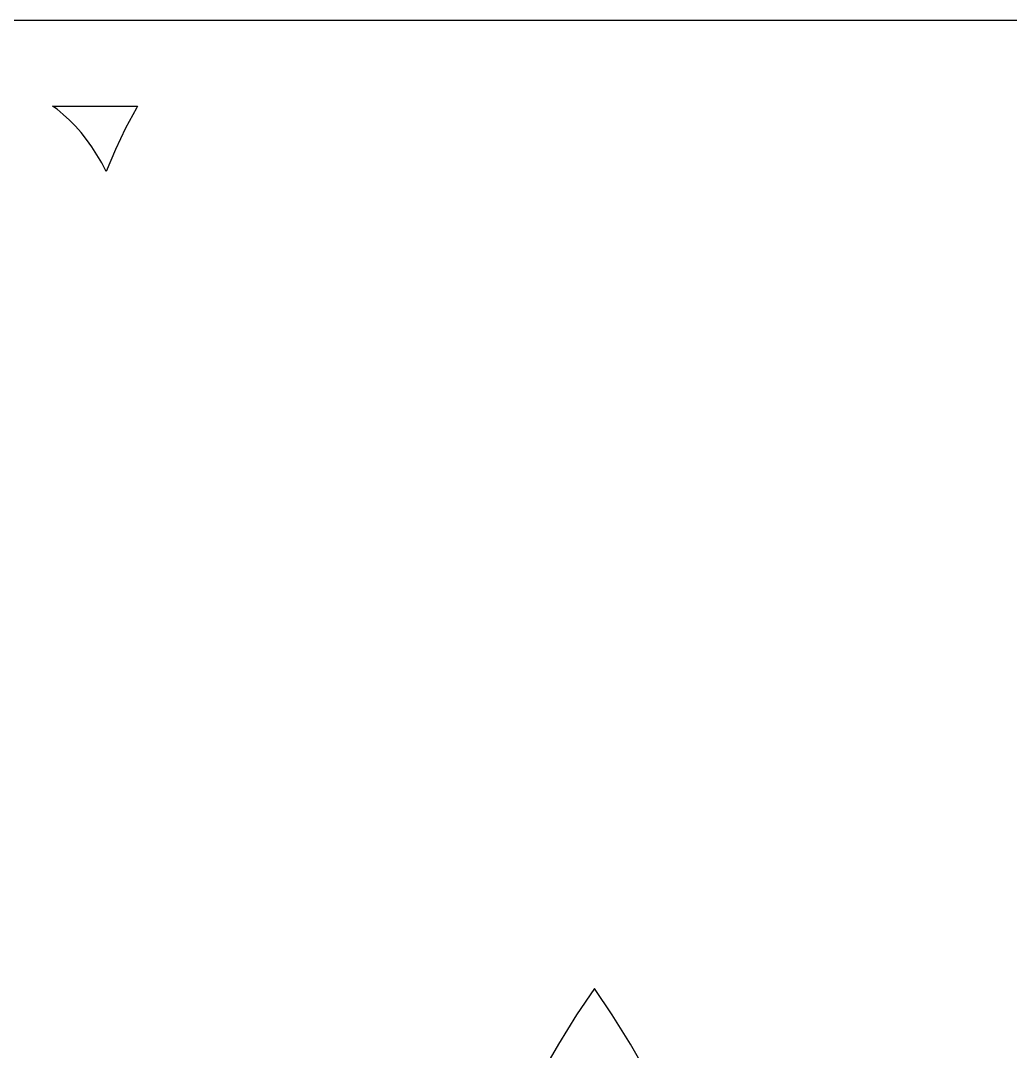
# Model space of a CAD drawing. Header units: centimetres. Extents: x 19.85 to 27, y 2.62 to 9.
# Drawn here: x 20.764 to 21.679, y 8.047 to 9.001 of the extents above; entities that cross this region are included whole.
import ezdxf

# ---------------------------------------------------------------- set-up
doc = ezdxf.new("R2010")
doc.units = ezdxf.units.CM
doc.header["$MEASUREMENT"] = 0
doc.layers.add('layer 1', color=7, linetype='Continuous')

msp = doc.modelspace()

# ---------------------------------------------------------------- linework, layer by layer
at = {"layer": 'layer 1', "color": 250, "lineweight": 30}
for points, knots in [([(26.99842, 2.62034), (26.99842, 2.62034), (19.84833, 2.62034), (19.84833, 2.62034), (19.84833, 2.62034), (19.84833, 2.62034), (19.84833, 9.00077), (19.84833, 9.00077), (19.84833, 9.00077), (19.84833, 9.00077), (26.99978, 9.00077), (26.99978, 9.00077), (26.99978, 9.00077), (26.99978, 9.00077), (26.99978, 2.62034), (26.99978, 2.62034), (26.99978, 2.62034), (26.99978, 2.62034), (26.99842, 2.62034), (26.99842, 2.62034)], [0, 0, 0, 0, 0.166667, 0.166667, 0.166667, 0.166667, 0.333333, 0.333333, 0.333333, 0.333333, 0.5, 0.5, 0.5, 0.5, 0.666667, 0.666667, 0.666667, 0.666667, 1, 1, 1, 1]), ([(20.87183, 8.92175), (20.87183, 8.92175), (20.79312, 8.92175), (20.79312, 8.92175), (20.79312, 8.92175), (20.79312, 8.92175), (20.79733, 8.91873), (20.79733, 8.91873), (20.79733, 8.91873), (20.79733, 8.91873), (20.80316, 8.91397), (20.80316, 8.91397), (20.80316, 8.91397), (20.80316, 8.91397), (20.80883, 8.90878), (20.80883, 8.90878), (20.80883, 8.90878), (20.80883, 8.90878), (20.81432, 8.90317), (20.81432, 8.90317), (20.81432, 8.90317), (20.81432, 8.90317), (20.81961, 8.89714), (20.81961, 8.89714), (20.81961, 8.89714), (20.81961, 8.89714), (20.82472, 8.89071), (20.82472, 8.89071), (20.82472, 8.89071), (20.82472, 8.89071), (20.8296, 8.88388), (20.8296, 8.88388), (20.8296, 8.88388), (20.8296, 8.88388), (20.83425, 8.87666), (20.83425, 8.87666), (20.83425, 8.87666), (20.83425, 8.87666), (20.83869, 8.86907), (20.83869, 8.86907), (20.83869, 8.86907), (20.83869, 8.86907), (20.84287, 8.86111), (20.84287, 8.86111), (20.84287, 8.86111), (20.84287, 8.86111), (20.85142, 8.88151), (20.85142, 8.88151), (20.85142, 8.88151), (20.85142, 8.88151), (20.86071, 8.90112), (20.86071, 8.90112), (20.86071, 8.90112), (20.86071, 8.90112), (20.87071, 8.91987), (20.87071, 8.91987), (20.87071, 8.91987), (20.87071, 8.91987), (20.87183, 8.92175), (20.87183, 8.92175)], [0, 0, 0, 0, 0.0625, 0.0625, 0.0625, 0.0625, 0.125, 0.125, 0.125, 0.125, 0.1875, 0.1875, 0.1875, 0.1875, 0.25, 0.25, 0.25, 0.25, 0.3125, 0.3125, 0.3125, 0.3125, 0.375, 0.375, 0.375, 0.375, 0.4375, 0.4375, 0.4375, 0.4375, 0.5, 0.5, 0.5, 0.5, 0.5625, 0.5625, 0.5625, 0.5625, 0.625, 0.625, 0.625, 0.625, 0.6875, 0.6875, 0.6875, 0.6875, 0.75, 0.75, 0.75, 0.75, 0.8125, 0.8125, 0.8125, 0.8125, 0.875, 0.875, 0.875, 0.875, 1, 1, 1, 1]), ([(21.29438, 7.63623), (21.29438, 7.63623), (21.27788, 7.66055), (21.27788, 7.66055), (21.27788, 7.66055), (21.27788, 7.66055), (21.26099, 7.68768), (21.26099, 7.68768), (21.26099, 7.68768), (21.26099, 7.68768), (21.2449, 7.71584), (21.2449, 7.71584), (21.2449, 7.71584), (21.2449, 7.71584), (21.22965, 7.74499), (21.22965, 7.74499), (21.22965, 7.74499), (21.22965, 7.74499), (21.21524, 7.7751), (21.21524, 7.7751), (21.21524, 7.7751), (21.21524, 7.7751), (21.2017, 7.80612), (21.2017, 7.80612), (21.2017, 7.80612), (21.2017, 7.80612), (21.18905, 7.83801), (21.18905, 7.83801), (21.18905, 7.83801), (21.18905, 7.83801), (21.17731, 7.87073), (21.17731, 7.87073), (21.17731, 7.87073), (21.17731, 7.87073), (21.18905, 7.90345), (21.18905, 7.90345), (21.18905, 7.90345), (21.18905, 7.90345), (21.2017, 7.93534), (21.2017, 7.93534), (21.2017, 7.93534), (21.2017, 7.93534), (21.21524, 7.96635), (21.21524, 7.96635), (21.21524, 7.96635), (21.21524, 7.96635), (21.22965, 7.99646), (21.22965, 7.99646), (21.22965, 7.99646), (21.22965, 7.99646), (21.2449, 8.02562), (21.2449, 8.02562), (21.2449, 8.02562), (21.2449, 8.02562), (21.26099, 8.05377), (21.26099, 8.05377), (21.26099, 8.05377), (21.26099, 8.05377), (21.27788, 8.0809), (21.27788, 8.0809), (21.27788, 8.0809), (21.27788, 8.0809), (21.29438, 8.10522), (21.29438, 8.10522), (21.29438, 8.10522), (21.29438, 8.10522), (21.31089, 8.0809), (21.31089, 8.0809), (21.31089, 8.0809), (21.31089, 8.0809), (21.32778, 8.05377), (21.32778, 8.05377), (21.32778, 8.05377), (21.32778, 8.05377), (21.34386, 8.02562), (21.34386, 8.02562), (21.34386, 8.02562), (21.34386, 8.02562), (21.35912, 7.99646), (21.35912, 7.99646), (21.35912, 7.99646), (21.35912, 7.99646), (21.37352, 7.96635), (21.37352, 7.96635), (21.37352, 7.96635), (21.37352, 7.96635), (21.38706, 7.93534), (21.38706, 7.93534), (21.38706, 7.93534), (21.38706, 7.93534), (21.39972, 7.90345), (21.39972, 7.90345), (21.39972, 7.90345), (21.39972, 7.90345), (21.41145, 7.87073), (21.41145, 7.87073), (21.41145, 7.87073), (21.41145, 7.87073), (21.39972, 7.83801), (21.39972, 7.83801), (21.39972, 7.83801), (21.39972, 7.83801), (21.38706, 7.80612), (21.38706, 7.80612), (21.38706, 7.80612), (21.38706, 7.80612), (21.37352, 7.7751), (21.37352, 7.7751), (21.37352, 7.7751), (21.37352, 7.7751), (21.35912, 7.74499), (21.35912, 7.74499), (21.35912, 7.74499), (21.35912, 7.74499), (21.34386, 7.71584), (21.34386, 7.71584), (21.34386, 7.71584), (21.34386, 7.71584), (21.32778, 7.68768), (21.32778, 7.68768), (21.32778, 7.68768), (21.32778, 7.68768), (21.31089, 7.66055), (21.31089, 7.66055), (21.31089, 7.66055), (21.31089, 7.66055), (21.29438, 7.63623), (21.29438, 7.63623)], [0, 0, 0, 0, 0.030303, 0.030303, 0.030303, 0.030303, 0.060606, 0.060606, 0.060606, 0.060606, 0.090909, 0.090909, 0.090909, 0.090909, 0.121212, 0.121212, 0.121212, 0.121212, 0.151515, 0.151515, 0.151515, 0.151515, 0.181818, 0.181818, 0.181818, 0.181818, 0.212121, 0.212121, 0.212121, 0.212121, 0.242424, 0.242424, 0.242424, 0.242424, 0.272727, 0.272727, 0.272727, 0.272727, 0.30303, 0.30303, 0.30303, 0.30303, 0.333333, 0.333333, 0.333333, 0.333333, 0.363636, 0.363636, 0.363636, 0.363636, 0.393939, 0.393939, 0.393939, 0.393939, 0.424242, 0.424242, 0.424242, 0.424242, 0.454545, 0.454545, 0.454545, 0.454545, 0.484848, 0.484848, 0.484848, 0.484848, 0.515152, 0.515152, 0.515152, 0.515152, 0.545455, 0.545455, 0.545455, 0.545455, 0.575758, 0.575758, 0.575758, 0.575758, 0.606061, 0.606061, 0.606061, 0.606061, 0.636364, 0.636364, 0.636364, 0.636364, 0.666667, 0.666667, 0.666667, 0.666667, 0.69697, 0.69697, 0.69697, 0.69697, 0.727273, 0.727273, 0.727273, 0.727273, 0.757576, 0.757576, 0.757576, 0.757576, 0.787879, 0.787879, 0.787879, 0.787879, 0.818182, 0.818182, 0.818182, 0.818182, 0.848485, 0.848485, 0.848485, 0.848485, 0.878788, 0.878788, 0.878788, 0.878788, 0.909091, 0.909091, 0.909091, 0.909091, 0.939394, 0.939394, 0.939394, 0.939394, 1, 1, 1, 1])]:
    msp.add_open_spline(points, degree=3, knots=knots, dxfattribs=at)

doc.saveas('drawing.dxf')
